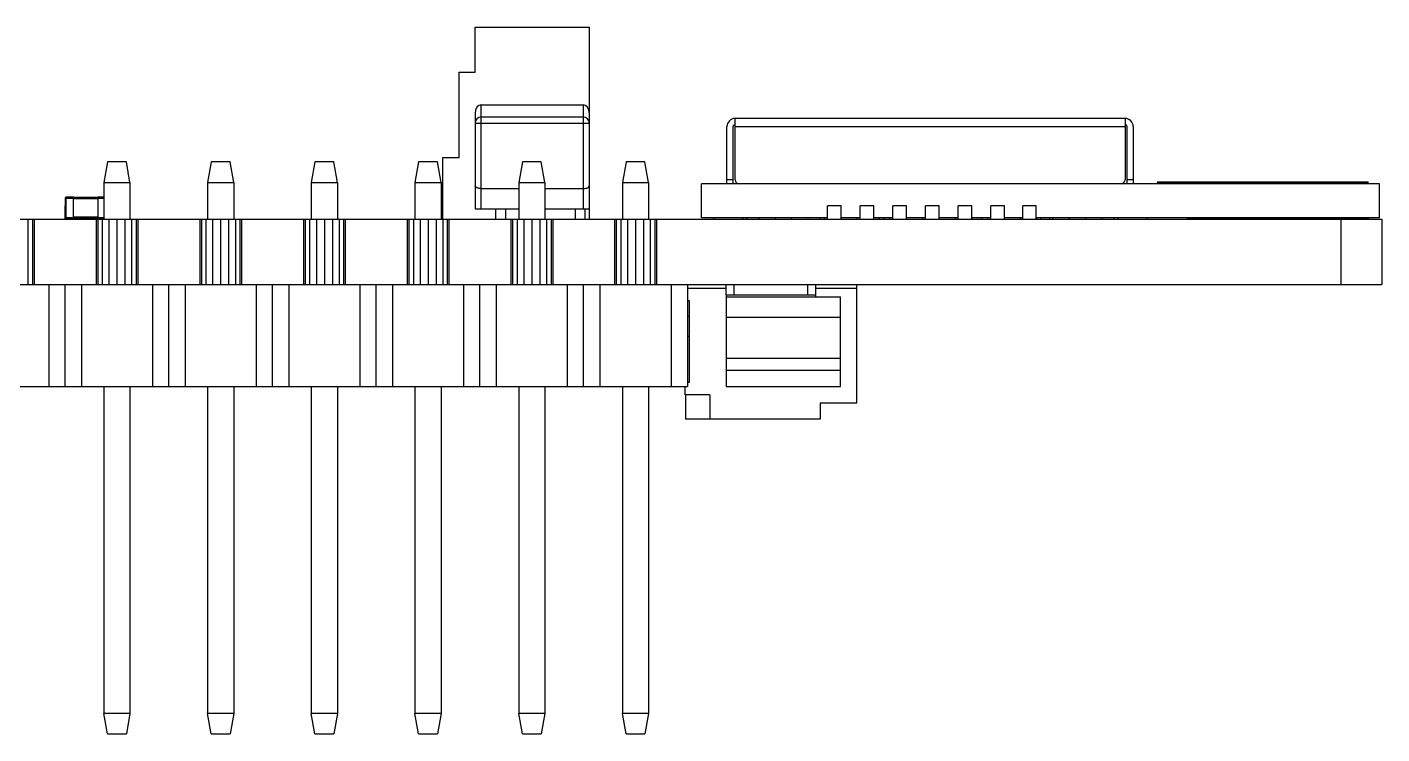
# Model space of a CAD drawing. Header units: millimetres. Extents: x 563 to 681, y 173 to 284.
# Drawn here: x 648.29 to 681.46, y 209.19 to 226.49 of the extents above; entities that cross this region are included whole.
import ezdxf

# ---------------------------------------------------------------- set-up
doc = ezdxf.new("R2010")
doc.units = ezdxf.units.MM
doc.header["$LTSCALE"] = 30.734
doc.layers.get('0').update_dxf_attribs({"linetype": 'CONTINUOUS'})

msp = doc.modelspace()

# ---------------------------------------------------------------- linework, layer by layer
at = {"linetype": 'Continuous'}
for p, q in [((659.256, 226.486), (662.056, 226.486)), ((659.256, 225.386), (659.256, 226.486)), ((662.056, 221.786), (662.056, 226.486)), ((658.856, 225.386), (659.256, 225.386)), ((658.856, 225.386), (658.856, 223.286)), ((659.256, 224.374), (659.256, 222.036)), ((659.406, 224.586), (661.906, 224.586)), ((659.406, 222.036), (659.406, 224.586)), ((661.906, 224.286), (659.406, 224.286)), ((661.906, 224.586), (661.906, 222.036)), ((659.256, 224.136), (662.056, 224.136)), ((665.425, 222.651), (665.425, 224.051)), ((665.575, 222.651), (665.575, 224.051)), ((675.175, 224.251), (665.625, 224.251)), ((665.625, 222.751), (665.625, 224.251)), ((665.625, 224.051), (675.175, 224.051)), ((675.175, 224.251), (675.175, 222.751)), ((675.225, 222.651), (675.225, 224.051)), ((675.375, 224.051), (675.375, 222.651)), ((650.254, 223.186), (650.165, 222.686)), ((650.717, 223.186), (650.254, 223.186)), ((650.805, 222.686), (650.717, 223.186)), ((652.794, 223.186), (652.705, 222.686)), ((653.257, 223.186), (652.794, 223.186)), ((653.345, 222.686), (653.257, 223.186)), ((655.334, 223.186), (655.245, 222.686)), ((655.797, 223.186), (655.334, 223.186)), ((655.885, 222.686), (655.797, 223.186)), ((657.874, 223.186), (657.785, 222.686)), ((658.337, 223.186), (657.874, 223.186)), ((658.425, 222.686), (658.337, 223.186)), ((658.856, 223.286), (658.456, 223.286)), ((658.456, 223.286), (658.456, 221.786)), ((660.414, 223.186), (660.325, 222.686)), ((660.877, 223.186), (660.414, 223.186)), ((660.965, 222.686), (660.877, 223.186)), ((662.954, 223.186), (662.865, 222.686)), ((663.417, 223.186), (662.954, 223.186)), ((663.505, 222.686), (663.417, 223.186)), ((650.165, 222.686), (650.165, 221.786)), ((650.165, 222.686), (650.805, 222.686)), ((650.805, 222.686), (650.805, 221.786)), ((652.705, 222.686), (653.345, 222.686)), ((652.705, 222.686), (652.705, 221.786)), ((653.345, 222.686), (653.345, 221.786)), ((655.245, 222.686), (655.885, 222.686)), ((655.245, 222.686), (655.245, 221.786)), ((655.885, 222.686), (655.885, 221.786)), ((657.785, 222.686), (658.425, 222.686)), ((657.785, 222.686), (657.785, 221.786)), ((658.425, 222.686), (658.425, 221.786)), ((660.325, 222.686), (660.965, 222.686)), ((660.325, 222.686), (660.325, 221.786)), ((660.965, 222.686), (660.965, 221.786)), ((662.865, 222.686), (663.505, 222.686)), ((662.865, 222.686), (662.865, 221.786)), ((663.505, 222.686), (663.505, 221.786)), ((681.405, 222.651), (664.805, 222.651)), ((664.805, 221.821), (664.805, 222.651)), ((665.575, 222.751), (665.425, 222.751)), ((675.375, 222.751), (675.225, 222.751)), ((675.965, 222.703), (681.126, 222.703)), ((675.965, 222.703), (675.965, 222.668)), ((675.965, 222.668), (681.126, 222.668)), ((676.016, 222.668), (676.016, 222.703)), ((676.676, 222.703), (676.676, 222.668)), ((676.727, 222.668), (676.727, 222.703)), ((677.788, 222.651), (677.788, 222.668)), ((678.093, 222.651), (678.093, 222.668)), ((680.688, 222.651), (680.688, 222.668)), ((680.993, 222.651), (680.993, 222.668)), ((681.075, 222.703), (681.075, 222.668)), ((681.126, 222.668), (681.126, 222.703)), ((681.405, 221.821), (681.405, 222.651)), ((649.22, 222.302), (649.22, 221.822)), ((649.22, 222.302), (649.42, 222.302)), ((649.24, 221.802), (649.24, 222.322)), ((649.42, 222.322), (649.24, 222.322)), ((649.42, 221.802), (649.42, 222.322)), ((650.02, 222.312), (649.42, 222.312)), ((650.02, 222.322), (650.02, 221.802)), ((650.165, 222.322), (650.02, 222.322)), ((650.02, 222.302), (650.165, 222.302)), ((659.406, 222.536), (660.325, 222.536)), ((660.965, 222.536), (661.906, 222.536)), ((649.215, 221.786), (649.215, 222.111)), ((649.22, 222.111), (649.215, 222.111)), ((649.216, 221.786), (649.216, 222.111)), ((649.42, 222.292), (650.02, 222.292)), ((659.256, 222.036), (660.325, 222.036)), ((659.756, 222.036), (659.756, 221.786)), ((660.006, 221.786), (660.006, 222.036)), ((660.965, 222.036), (662.056, 222.036)), ((661.706, 222.036), (661.706, 221.786)), ((661.956, 221.786), (661.956, 222.036)), ((668.22, 222.111), (667.89, 222.111)), ((667.89, 221.786), (667.89, 222.111)), ((667.982, 222.121), (668.14, 222.121)), ((667.982, 222.111), (667.982, 222.121)), ((667.986, 222.111), (667.986, 222.121)), ((668.136, 222.111), (668.136, 222.121)), ((668.14, 222.111), (668.14, 222.121)), ((668.22, 221.786), (668.22, 222.111)), ((669.02, 222.111), (668.69, 222.111)), ((668.69, 221.786), (668.69, 222.111)), ((668.782, 222.121), (668.94, 222.121)), ((668.782, 222.111), (668.782, 222.121)), ((668.786, 222.111), (668.786, 222.121)), ((668.936, 222.111), (668.936, 222.121)), ((668.94, 222.111), (668.94, 222.121)), ((669.02, 221.786), (669.02, 222.111)), ((669.82, 222.111), (669.49, 222.111)), ((669.49, 221.786), (669.49, 222.111)), ((669.582, 222.121), (669.74, 222.121)), ((669.582, 222.111), (669.582, 222.121)), ((669.586, 222.111), (669.586, 222.121)), ((669.736, 222.111), (669.736, 222.121)), ((669.74, 222.111), (669.74, 222.121)), ((669.82, 221.786), (669.82, 222.111)), ((670.62, 222.111), (670.29, 222.111)), ((670.29, 221.786), (670.29, 222.111)), ((670.382, 222.121), (670.54, 222.121)), ((670.382, 222.111), (670.382, 222.121)), ((670.386, 222.111), (670.386, 222.121)), ((670.536, 222.111), (670.536, 222.121)), ((670.54, 222.111), (670.54, 222.121)), ((670.62, 221.786), (670.62, 222.111)), ((671.42, 222.111), (671.09, 222.111)), ((671.09, 221.786), (671.09, 222.111)), ((671.182, 222.121), (671.34, 222.121)), ((671.182, 222.111), (671.182, 222.121)), ((671.186, 222.111), (671.186, 222.121)), ((671.336, 222.111), (671.336, 222.121)), ((671.34, 222.111), (671.34, 222.121)), ((671.42, 221.786), (671.42, 222.111)), ((672.22, 222.111), (671.89, 222.111)), ((671.89, 221.786), (671.89, 222.111)), ((671.982, 222.121), (672.14, 222.121)), ((671.982, 222.111), (671.982, 222.121)), ((671.986, 222.111), (671.986, 222.121)), ((672.136, 222.111), (672.136, 222.121)), ((672.14, 222.111), (672.14, 222.121)), ((672.22, 221.786), (672.22, 222.111)), ((673, 222.111), (672.67, 222.111)), ((672.67, 221.786), (672.67, 222.111)), ((672.762, 222.121), (672.92, 222.121)), ((672.762, 222.111), (672.762, 222.121)), ((672.766, 222.111), (672.766, 222.121)), ((672.916, 222.111), (672.916, 222.121)), ((672.92, 222.111), (672.92, 222.121)), ((673, 221.786), (673, 222.111)), ((610.397, 221.786), (681.464, 221.786)), ((648.306, 221.786), (648.306, 220.186)), ((648.416, 221.786), (648.416, 220.186)), ((648.456, 221.786), (648.456, 220.186)), ((649.42, 221.822), (649.22, 221.822)), ((649.24, 221.802), (649.42, 221.802)), ((649.281, 221.786), (649.281, 221.802)), ((649.312, 221.802), (649.312, 221.786)), ((650.02, 221.832), (649.42, 221.832)), ((649.42, 221.812), (650.02, 221.812)), ((649.446, 221.786), (649.446, 221.812)), ((649.477, 221.812), (649.477, 221.786)), ((649.964, 221.812), (649.964, 221.786)), ((649.975, 221.786), (649.975, 220.186)), ((649.995, 221.812), (649.995, 221.786)), ((650.014, 221.786), (650.014, 220.186)), ((650.165, 221.822), (650.02, 221.822)), ((650.02, 221.802), (650.165, 221.802)), ((650.125, 221.786), (650.125, 220.186)), ((650.29, 221.786), (650.29, 220.186)), ((650.485, 221.786), (650.485, 220.186)), ((650.681, 221.786), (650.681, 220.186)), ((650.846, 221.786), (650.846, 220.186)), ((650.956, 221.786), (650.956, 220.186)), ((650.996, 221.786), (650.996, 220.186)), ((652.515, 221.786), (652.515, 220.186)), ((652.554, 221.786), (652.554, 220.186)), ((652.665, 221.786), (652.665, 220.186)), ((652.83, 221.786), (652.83, 220.186)), ((653.025, 221.786), (653.025, 220.186)), ((653.221, 221.786), (653.221, 220.186)), ((653.386, 221.786), (653.386, 220.186)), ((653.496, 221.786), (653.496, 220.186)), ((653.536, 221.786), (653.536, 220.186)), ((655.055, 221.786), (655.055, 220.186)), ((655.094, 221.786), (655.094, 220.186)), ((655.205, 221.786), (655.205, 220.186)), ((655.37, 221.786), (655.37, 220.186)), ((655.565, 221.786), (655.565, 220.186)), ((655.761, 221.786), (655.761, 220.186)), ((655.926, 221.786), (655.926, 220.186)), ((656.036, 221.786), (656.036, 220.186)), ((656.076, 221.786), (656.076, 220.186)), ((657.595, 221.786), (657.595, 220.186)), ((657.634, 221.786), (657.634, 220.186)), ((657.745, 221.786), (657.745, 220.186)), ((657.91, 221.786), (657.91, 220.186)), ((658.105, 221.786), (658.105, 220.186)), ((658.301, 221.786), (658.301, 220.186)), ((658.466, 221.786), (658.466, 220.186)), ((658.576, 221.786), (658.576, 220.186)), ((658.616, 221.786), (658.616, 220.186)), ((660.134, 221.786), (660.134, 220.186)), ((660.174, 221.786), (660.174, 220.186)), ((660.285, 221.786), (660.285, 220.186)), ((660.45, 221.786), (660.45, 220.186)), ((660.645, 221.786), (660.645, 220.186)), ((660.841, 221.786), (660.841, 220.186)), ((661.006, 221.786), (661.006, 220.186)), ((661.116, 221.786), (661.116, 220.186)), ((661.157, 221.786), (661.157, 220.186)), ((662.674, 221.786), (662.674, 220.186)), ((662.714, 221.786), (662.714, 220.186)), ((662.825, 221.786), (662.825, 220.186)), ((662.99, 221.786), (662.99, 220.186)), ((663.185, 221.786), (663.185, 220.186)), ((663.381, 221.786), (663.381, 220.186)), ((663.546, 221.786), (663.546, 220.186)), ((663.656, 221.786), (663.656, 220.186)), ((663.697, 221.786), (663.697, 220.186)), ((667.89, 221.821), (664.805, 221.821)), ((665.105, 221.821), (665.105, 221.786)), ((665.805, 221.821), (665.805, 221.786)), ((665.905, 221.821), (665.905, 221.786)), ((666.205, 221.821), (666.205, 221.786)), ((666.605, 221.821), (666.605, 221.786)), ((667.005, 221.821), (667.005, 221.786)), ((667.405, 221.821), (667.405, 221.786)), ((667.705, 221.821), (667.705, 221.786)), ((667.805, 221.821), (667.805, 221.786)), ((668.69, 221.821), (668.22, 221.821)), ((668.605, 221.821), (668.605, 221.786)), ((669.49, 221.821), (669.02, 221.821)), ((669.155, 221.821), (669.155, 221.786)), ((669.271, 221.786), (669.271, 221.821)), ((669.405, 221.821), (669.405, 221.786)), ((670.29, 221.821), (669.82, 221.821)), ((670.205, 221.821), (670.205, 221.786)), ((671.09, 221.821), (670.62, 221.821)), ((671.005, 221.821), (671.005, 221.786)), ((671.89, 221.821), (671.42, 221.821)), ((671.655, 221.821), (671.655, 221.786)), ((671.805, 221.821), (671.805, 221.786)), ((672.67, 221.821), (672.22, 221.821)), ((672.605, 221.821), (672.605, 221.786)), ((681.405, 221.821), (673, 221.821)), ((673.005, 221.821), (673.005, 221.786)), ((673.105, 221.821), (673.105, 221.786)), ((673.303, 221.821), (673.303, 221.817)), ((673.405, 221.817), (673.303, 221.817)), ((673.334, 221.786), (673.334, 221.821)), ((673.405, 221.821), (673.405, 221.786)), ((673.805, 221.821), (673.805, 221.786)), ((674.205, 221.821), (674.205, 221.786)), ((674.605, 221.821), (674.605, 221.786)), ((674.905, 221.821), (674.905, 221.786)), ((675.005, 221.821), (675.005, 221.786)), ((675.705, 221.821), (675.705, 221.786)), ((676.697, 221.804), (681.147, 221.804)), ((676.697, 221.804), (676.697, 221.786)), ((676.748, 221.786), (676.748, 221.804)), ((680.455, 221.786), (680.455, 220.186)), ((681.097, 221.804), (681.097, 221.786)), ((681.147, 221.786), (681.147, 221.804)), ((681.464, 221.786), (681.464, 220.186)), ((610.397, 220.186), (681.464, 220.186)), ((648.815, 220.186), (648.815, 217.686)), ((649.215, 217.686), (649.215, 220.186)), ((649.615, 220.186), (649.615, 217.686)), ((651.355, 220.186), (651.355, 217.686)), ((651.755, 217.686), (651.755, 220.186)), ((652.155, 220.186), (652.155, 217.686)), ((653.895, 220.186), (653.895, 217.686)), ((654.295, 217.686), (654.295, 220.186)), ((654.695, 220.186), (654.695, 217.686)), ((656.435, 220.186), (656.435, 217.686)), ((656.835, 217.686), (656.835, 220.186)), ((657.235, 220.186), (657.235, 217.686)), ((658.975, 220.186), (658.975, 217.686)), ((659.375, 217.686), (659.375, 220.186)), ((659.775, 220.186), (659.775, 217.686)), ((661.515, 220.186), (661.515, 217.686)), ((661.915, 217.686), (661.915, 220.186)), ((662.315, 220.186), (662.315, 217.686)), ((664.055, 220.186), (664.055, 217.686)), ((664.455, 220.186), (664.455, 217.686)), ((665.405, 220.086), (664.455, 220.086)), ((665.405, 219.936), (665.405, 220.186)), ((665.605, 219.936), (665.605, 220.186)), ((667.405, 219.936), (667.405, 220.186)), ((667.605, 219.936), (667.605, 220.186)), ((668.605, 220.086), (667.605, 220.086)), ((668.605, 217.286), (668.606, 220.186)), ((664.505, 219.786), (664.455, 219.786)), ((664.505, 217.786), (664.505, 219.786)), ((665.405, 219.936), (667.605, 219.936)), ((665.405, 219.936), (665.405, 219.886)), ((665.405, 219.886), (668.205, 219.886)), ((665.405, 219.886), (665.405, 219.386)), ((667.605, 219.886), (667.605, 219.936)), ((668.205, 218.086), (668.205, 219.886)), ((664.455, 219.411), (664.506, 219.411)), ((665.405, 219.386), (668.205, 219.386)), ((665.405, 219.386), (665.405, 218.086)), ((664.506, 218.911), (664.455, 218.911)), ((665.405, 218.386), (668.205, 218.386)), ((665.405, 218.086), (668.205, 218.086)), ((665.405, 218.086), (665.405, 217.686)), ((668.205, 217.686), (668.205, 218.086)), ((613.655, 217.686), (664.455, 217.686)), ((650.165, 217.686), (650.165, 209.686)), ((650.805, 217.686), (650.805, 209.686)), ((652.705, 217.686), (652.705, 209.686)), ((653.345, 217.686), (653.345, 209.686)), ((655.245, 217.686), (655.245, 209.686)), ((655.885, 217.686), (655.885, 209.686)), ((657.785, 217.686), (657.785, 209.686)), ((658.425, 217.686), (658.425, 209.686)), ((660.325, 217.686), (660.325, 209.686)), ((660.965, 217.686), (660.965, 209.686)), ((662.865, 217.686), (662.865, 209.686)), ((663.505, 217.686), (663.505, 209.686)), ((664.405, 217.486), (664.405, 217.686)), ((664.505, 217.786), (664.455, 217.786)), ((665.405, 217.686), (668.205, 217.686)), ((665.005, 217.486), (664.405, 217.486)), ((664.406, 217.486), (664.406, 216.886)), ((665.005, 217.486), (665.005, 216.886)), ((667.705, 217.286), (668.605, 217.286)), ((667.705, 217.286), (667.705, 216.886)), ((667.705, 216.886), (664.406, 216.886)), ((650.805, 209.686), (650.165, 209.686)), ((650.254, 209.186), (650.165, 209.686)), ((650.805, 209.686), (650.717, 209.186)), ((653.345, 209.686), (652.705, 209.686)), ((652.794, 209.186), (652.705, 209.686)), ((653.345, 209.686), (653.257, 209.186)), ((655.885, 209.686), (655.245, 209.686)), ((655.334, 209.186), (655.245, 209.686)), ((655.885, 209.686), (655.797, 209.186)), ((658.425, 209.686), (657.785, 209.686)), ((657.874, 209.186), (657.785, 209.686)), ((658.425, 209.686), (658.337, 209.186)), ((660.965, 209.686), (660.325, 209.686)), ((660.414, 209.186), (660.325, 209.686)), ((660.965, 209.686), (660.877, 209.186)), ((663.505, 209.686), (662.865, 209.686)), ((662.954, 209.186), (662.865, 209.686)), ((663.505, 209.686), (663.417, 209.186)), ((650.254, 209.186), (650.717, 209.186)), ((652.794, 209.186), (653.257, 209.186)), ((655.334, 209.186), (655.797, 209.186)), ((657.874, 209.186), (658.337, 209.186)), ((660.414, 209.186), (660.877, 209.186)), ((662.954, 209.186), (663.417, 209.186))]:
    msp.add_line(p, q, dxfattribs=at)
for centre, radius, start, end in [((659.406, 224.136), 0.15, 90, 180), ((661.906, 224.136), 0.15, 0, 90), ((665.625, 224.051), 0.2, 90, 180), ((665.625, 224.051), 0.05, 90, 180), ((675.175, 224.051), 0.2, 0, 90), ((675.175, 224.051), 0.05, 0, 90), ((665.725, 222.751), 0.1, 180, 270), ((675.075, 222.751), 0.1, 270, 0), ((649.24, 222.302), 0.02, 90, 180), ((658.388, 222.786), 0.5, 274.3762, 277.8365), ((649.24, 221.822), 0.02, 180, 270), ((649.281, 221.817), 0.0305, 209.7924, 270), ((649.446, 221.817), 0.0305, 210.3728, 270), ((649.995, 221.817), 0.0305, 270, 330.2076)]:
    msp.add_arc(centre, radius, start, end, dxfattribs=at)
for centre, major_axis, start_param, end_param in [((659.406, 224.374), (0, -0.212), 3.141593, 4.712389), ((661.906, 224.374), (0, 0.212), -1.570796, 0)]:
    msp.add_ellipse(centre, major_axis=major_axis, ratio=0.707107, start_param=start_param, end_param=end_param, dxfattribs=at)
for points, knots in [([(659.406, 222.536), (659.395, 222.536), (659.376, 222.537), (659.347, 222.541), (659.321, 222.547), (659.287, 222.558), (659.256, 222.579), (659.256, 222.599)], [0, 0, 0, 0, 0.178624, 0.350136, 0.508032, 0.647937, 1, 1, 1, 1]), ([(661.906, 222.536), (661.916, 222.536), (661.936, 222.537), (661.964, 222.541), (661.991, 222.547), (662.024, 222.558), (662.056, 222.579), (662.056, 222.599)], [0, 0, 0, 0, 0.178633, 0.350154, 0.508044, 0.647948, 1, 1, 1, 1])]:
    msp.add_open_spline(points, degree=3, knots=knots, dxfattribs=at)

doc.saveas('drawing.dxf')
